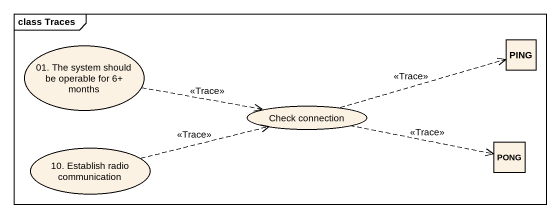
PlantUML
@startuml
mainframe class Traces
allowmixing
hide circle
hide empty members
usecase "01. The system should be operable for 6+ months" as u01_The_system_should_be
class PING
usecase "Check connection" as Check_connection
usecase "10. Establish radio communication" as u10_Establish_radio
class PONG
u01_The_system_should_be .right.> Check_connection : <<Trace>>
Check_connection .right.> PING : <<Trace>>
Check_connection .right.> PONG : <<Trace>>
u10_Establish_radio .right.> Check_connection : <<Trace>>
@enduml
